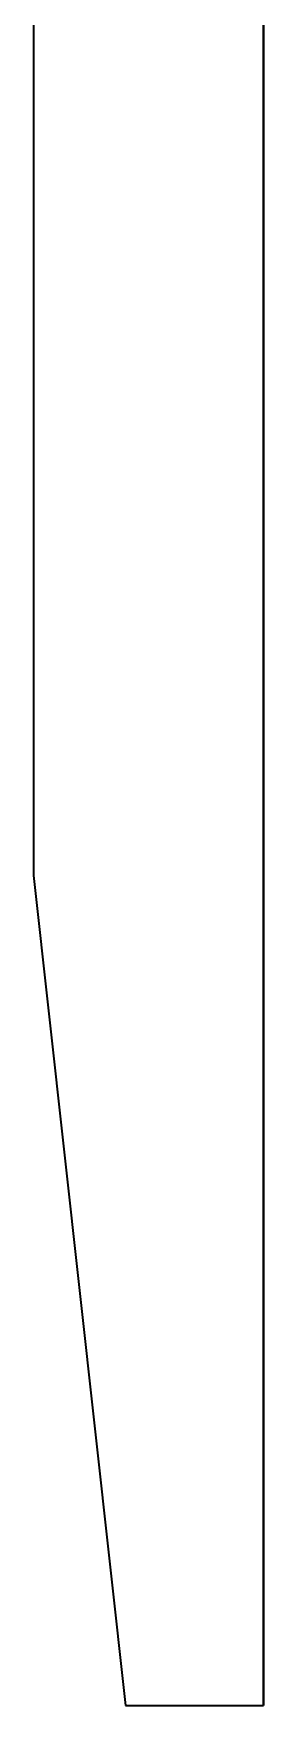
# Model space of a CAD drawing. Header units: millimetres. Extents: x 479 to 7862, y 682 to 3104.
# Drawn here: x 4386.8 to 4436.8, y 681.5 to 1044.2 of the extents above; entities that cross this region are included whole.
import ezdxf

# ---------------------------------------------------------------- set-up
doc = ezdxf.new("R2010")
doc.units = ezdxf.units.MM
doc.layers.add('IF-FURN', color=7, linetype='Continuous', lineweight=35)

msp = doc.modelspace()

# ---------------------------------------------------------------- linework, layer by layer
at = {"layer": 'IF-FURN'}
for p, q in [((4436.78, 1391.5), (4436.78, 681.5)), ((4436.78, 681.5), (4436.78, 1391.5)), ((4386.78, 1051.45), (4386.78, 861.5)), ((4386.78, 861.5), (4406.78, 681.5)), ((4406.78, 681.5), (4436.78, 681.5))]:
    msp.add_line(p, q, dxfattribs=at)

doc.saveas('drawing.dxf')
